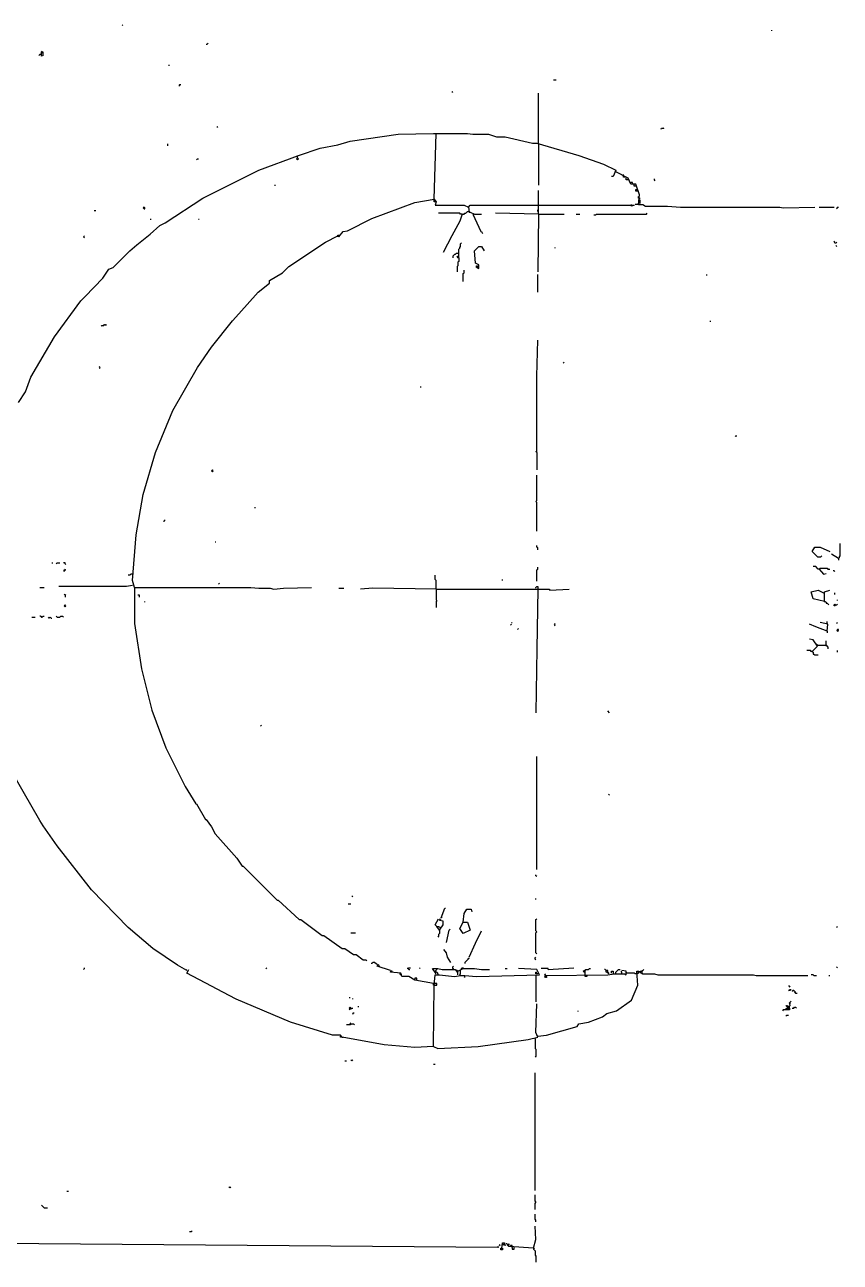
# Model space of a CAD drawing. Header units: millimetres. Extents: x 32 to 4162, y 440 to 3057.
# Drawn here: x 1538 to 2468, y 1408 to 2820 of the extents above; entities that cross this region are included whole.
import ezdxf

# ---------------------------------------------------------------- set-up
doc = ezdxf.new("R2010")
doc.units = ezdxf.units.MM

msp = doc.modelspace()

# ---------------------------------------------------------------- linework, layer by layer
for points in [[(1650, 2819, 0), (1649, 2820, 0)], [(2390, 2813, 0), (2390, 2814, 0)], [(1745, 2798, 0), (1746, 2798, 0), (1747, 2799, 0)], [(1556, 2786, 0), (1555, 2786, 0), (1554, 2785, 0)], [(1557, 2786, 0), (1556, 2786, 0)], [(1559, 2785, 0), (1557, 2784, 0), (1557, 2789, 0), (1558, 2790, 0)], [(1558, 2788, 0), (1557, 2788, 0)], [(1559, 2785, 0), (1559, 2789, 0), (1558, 2788, 0)], [(1702, 2774, 0), (1703, 2774, 0)], [(2141, 2757, 0), (2144, 2757, 0)], [(1715, 2750, 0), (1714, 2751, 0), (1715, 2752, 0), (1716, 2752, 0)], [(2025, 2743, 0), (2026, 2744, 0)], [(2124, 2684, 0), (2124, 2742, 0)], [(1757, 2703, 0), (1758, 2704, 0)], [(2264, 2702, 0), (2267, 2702, 0), (2263, 2701, 0)], [(1531, 2389, 0), (1539, 2401, 0), (1545, 2418, 0), (1572, 2464, 0), (1602, 2505, 0), (1607, 2510, 0), (1627, 2531, 0), (1634, 2541, 0), (1639, 2543, 0), (1658, 2562, 0), (1666, 2569, 0), (1681, 2581, 0), (1692, 2591, 0), (1698, 2594, 0), (1741, 2622, 0), (1805, 2654, 0), (1850, 2671, 0), (1875, 2679, 0), (1895, 2683, 0), (1909, 2687, 0), (1964, 2695, 0), (2004, 2696, 0), (2043, 2696, 0), (2049, 2695, 0), (2067, 2695, 0), (2076, 2692, 0), (2086, 2692, 0), (2117, 2685, 0), (2122, 2685, 0), (2170, 2671, 0), (2198, 2661, 0), (2212, 2654, 0), (2209, 2647, 0), (2207, 2647, 0)], [(1701, 2682, 0), (1701, 2684, 0)], [(2005, 2621, 0), (2007, 2696, 0)], [(2124, 2684, 0), (2124, 2637, 0)], [(1849, 2670, 0), (1849, 2671, 0)], [(1849, 2668, 0), (1849, 2670, 0)], [(1734, 2666, 0), (1735, 2667, 0), (1736, 2667, 0)], [(1849, 2668, 0), (1850, 2667, 0), (1849, 2666, 0), (1848, 2667, 0), (1849, 2668, 0)], [(2221, 2648, 0), (2221, 2649, 0)], [(2223, 2646, 0), (2221, 2646, 0), (2221, 2648, 0)], [(2226, 2643, 0), (2224, 2643, 0), (2224, 2645, 0)], [(2257, 2642, 0), (2256, 2643, 0), (2256, 2644, 0)], [(1823, 2637, 0), (1824, 2637, 0)], [(2124, 2604, 0), (2124, 2631, 0)], [(2231, 2638, 0), (2231, 2640, 0), (2229, 2640, 0)], [(2235, 2636, 0), (2233, 2636, 0), (2233, 2638, 0)], [(2237, 2630, 0), (2235, 2630, 0), (2235, 2632, 0), (2236, 2632, 0)], [(1663, 2178, 0), (1661, 2186, 0), (1665, 2238, 0), (1673, 2284, 0), (1687, 2332, 0), (1707, 2380, 0), (1735, 2429, 0), (1751, 2452, 0), (1775, 2482, 0), (1782, 2490, 0), (1804, 2515, 0), (1817, 2525, 0), (1817, 2528, 0), (1832, 2537, 0), (1839, 2544, 0), (1881, 2572, 0), (1895, 2579, 0), (1896, 2578, 0), (1901, 2584, 0), (1906, 2585, 0), (1934, 2599, 0), (1983, 2617, 0), (2005, 2621, 0), (2007, 2618, 0), (2006, 2614, 0), (2039, 2614, 0), (2044, 2612, 0), (2045, 2606, 0), (2046, 2606, 0), (2051, 2604, 0), (2059, 2604, 0)], [(2006, 2618, 0), (2005, 2618, 0), (2005, 2621, 0)], [(2044, 2612, 0), (2046, 2614, 0), (2124, 2614, 0)], [(2124, 2614, 0), (2233, 2614, 0), (2230, 2613, 0), (2230, 2615, 0)], [(2239, 2622, 0), (2238, 2622, 0), (2238, 2624, 0), (2239, 2624, 0)], [(2238, 2615, 0), (2243, 2615, 0), (2246, 2613, 0), (2271, 2613, 0), (2286, 2612, 0), (2399, 2612, 0), (2403, 2611, 0), (2439, 2612, 0)], [(2239, 2622, 0), (2240, 2622, 0)], [(2240, 2616, 0), (2240, 2620, 0), (2239, 2620, 0)], [(2240, 2616, 0), (2239, 2617, 0), (2239, 2618, 0)], [(1617, 2608, 0), (1619, 2608, 0)], [(1674, 2610, 0), (1675, 2610, 0), (1675, 2611, 0), (1674, 2612, 0), (1673, 2611, 0), (1674, 2610, 0)], [(2037, 2604, 0), (2035, 2604, 0), (2034, 2605, 0), (2010, 2605, 0)], [(2037, 2604, 0), (2034, 2596, 0), (2025, 2579, 0), (2015, 2560, 0)], [(2037, 2604, 0), (2039, 2604, 0), (2040, 2605, 0), (2041, 2605, 0), (2043, 2607, 0), (2044, 2607, 0)], [(2044, 2612, 0), (2043, 2612, 0)], [(2044, 2607, 0), (2045, 2607, 0)], [(2049, 2604, 0), (2058, 2584, 0), (2059, 2584, 0), (2060, 2582, 0)], [(2124, 2604, 0), (2075, 2605, 0)], [(2124, 2607, 0), (2123, 2607, 0), (2123, 2609, 0), (2124, 2609, 0)], [(2124, 2604, 0), (2123, 2538, 0)], [(2124, 2604, 0), (2153, 2604, 0)], [(2167, 2604, 0), (2171, 2604, 0)], [(2187, 2603, 0), (2189, 2603, 0), (2190, 2604, 0), (2247, 2604, 0), (2248, 2605, 0)], [(2444, 2612, 0), (2461, 2612, 0)], [(2465, 2610, 0), (2464, 2611, 0), (2465, 2612, 0), (2466, 2612, 0)], [(1681, 2598, 0), (1682, 2598, 0)], [(1736, 2598, 0), (1737, 2598, 0)], [(1606, 2577, 0), (1605, 2578, 0), (1606, 2579, 0)], [(1895, 2579, 0), (1895, 2580, 0), (1897, 2580, 0)], [(1895, 2579, 0), (1895, 2578, 0)], [(2033, 2554, 0), (2033, 2564, 0), (2034, 2565, 0), (2034, 2566, 0), (2035, 2567, 0), (2035, 2570, 0), (2036, 2571, 0)], [(2462, 2571, 0), (2461, 2572, 0), (2462, 2573, 0)], [(2462, 2571, 0), (2463, 2571, 0), (2464, 2572, 0)], [(2033, 2559, 0), (2030, 2559, 0), (2029, 2558, 0), (2028, 2558, 0), (2026, 2556, 0), (2026, 2554, 0)], [(2033, 2554, 0), (2032, 2554, 0), (2031, 2555, 0), (2032, 2556, 0), (2033, 2556, 0)], [(2054, 2543, 0), (2056, 2542, 0), (2056, 2546, 0), (2052, 2548, 0), (2051, 2562, 0), (2056, 2567, 0), (2059, 2567, 0), (2062, 2562, 0)], [(2143, 2565, 0), (2143, 2566, 0)], [(2464, 2567, 0), (2463, 2568, 0)], [(2033, 2554, 0), (2033, 2550, 0), (2032, 2549, 0), (2032, 2545, 0), (2031, 2544, 0), (2031, 2538, 0)], [(2054, 2543, 0), (2053, 2543, 0), (2053, 2545, 0), (2054, 2545, 0), (2056, 2543, 0)], [(2055, 2544, 0), (2054, 2543, 0)], [(2055, 2544, 0), (2056, 2545, 0)], [(2038, 2527, 0), (2038, 2536, 0), (2039, 2537, 0), (2039, 2540, 0)], [(2123, 2515, 0), (2123, 2535, 0)], [(2316, 2534, 0), (2316, 2535, 0)], [(1625, 2476, 0), (1626, 2477, 0), (1628, 2477, 0), (1629, 2478, 0), (1630, 2478, 0), (1631, 2477, 0)], [(2320, 2481, 0), (2320, 2482, 0)], [(2122, 2332, 0), (2122, 2419, 0), (2123, 2460, 0)], [(1623, 2428, 0), (1624, 2429, 0), (1623, 2430, 0)], [(2152, 2434, 0), (2153, 2435, 0)], [(1989, 2407, 0), (1990, 2407, 0)], [(2348, 2350, 0), (2349, 2351, 0), (2350, 2351, 0)], [(2122, 2332, 0), (2121, 2333, 0), (2122, 2334, 0)], [(2122, 2332, 0), (2122, 2312, 0)], [(1752, 2310, 0), (1753, 2311, 0), (1752, 2312, 0), (1751, 2311, 0), (1752, 2310, 0)], [(2122, 2242, 0), (2122, 2275, 0), (2121, 2276, 0), (2122, 2277, 0), (2122, 2306, 0)], [(1800, 2269, 0), (1801, 2269, 0)], [(1697, 2253, 0), (1697, 2254, 0), (1698, 2255, 0)], [(1755, 2230, 0), (1756, 2230, 0)], [(2123, 2221, 0), (2123, 2223, 0), (2122, 2224, 0), (2122, 2226, 0)], [(2442, 2213, 0), (2436, 2219, 0), (2439, 2224, 0), (2445, 2224, 0), (2456, 2219, 0)], [(2466, 2211, 0), (2467, 2212, 0), (2467, 2213, 0), (2468, 2214, 0), (2468, 2228, 0)], [(1569, 2206, 0), (1570, 2206, 0)], [(1574, 2205, 0), (1575, 2206, 0), (1578, 2206, 0)], [(1585, 2204, 0), (1584, 2205, 0), (1584, 2206, 0), (1582, 2206, 0)], [(2442, 2213, 0), (2441, 2214, 0)], [(2442, 2213, 0), (2446, 2213, 0), (2447, 2214, 0)], [(2466, 2211, 0), (2458, 2216, 0)], [(2466, 2211, 0), (2465, 2212, 0)], [(2466, 2211, 0), (2466, 2209, 0)], [(1584, 2197, 0), (1584, 2199, 0), (1583, 2196, 0), (1583, 2198, 0)], [(1662, 2193, 0), (1659, 2193, 0), (1658, 2192, 0), (1656, 2192, 0)], [(2007, 2176, 0), (2007, 2186, 0), (2006, 2187, 0), (2006, 2192, 0)], [(2122, 2185, 0), (2122, 2198, 0), (2123, 2199, 0), (2123, 2201, 0)], [(2444, 2199, 0), (2443, 2199, 0), (2440, 2202, 0), (2437, 2202, 0)], [(2444, 2199, 0), (2445, 2200, 0), (2453, 2200, 0), (2454, 2199, 0), (2456, 2199, 0)], [(2444, 2199, 0), (2449, 2193, 0), (2452, 2194, 0)], [(2462, 2196, 0), (2461, 2197, 0), (2460, 2197, 0)], [(1555, 2178, 0), (1560, 2178, 0)], [(1663, 2178, 0), (1796, 2178, 0), (1805, 2177, 0), (1818, 2177, 0), (1822, 2176, 0), (1833, 2177, 0), (1865, 2178, 0)], [(1663, 2178, 0), (1663, 2137, 0), (1671, 2085, 0), (1683, 2038, 0), (1699, 1995, 0), (1721, 1951, 0), (1733, 1931, 0), (1734, 1931, 0), (1744, 1913, 0), (1745, 1913, 0), (1751, 1905, 0), (1755, 1897, 0), (1780, 1869, 0), (1786, 1860, 0), (1787, 1860, 0), (1826, 1821, 0), (1827, 1821, 0), (1851, 1799, 0), (1853, 1799, 0), (1877, 1781, 0), (1879, 1781, 0), (1900, 1766, 0), (1903, 1766, 0), (1913, 1759, 0), (1916, 1759, 0), (1924, 1753, 0), (1927, 1753, 0), (1928, 1752, 0)], [(1759, 2182, 0), (1760, 2183, 0)], [(1896, 2177, 0), (1902, 2177, 0)], [(2007, 2176, 0), (1935, 2177, 0), (1921, 2176, 0)], [(2007, 2176, 0), (2136, 2176, 0), (2137, 2175, 0), (2159, 2176, 0)], [(2007, 2176, 0), (2007, 2164, 0), (2008, 2163, 0), (2007, 2162, 0), (2007, 2155, 0)], [(2083, 2186, 0), (2083, 2187, 0)], [(2121, 2177, 0), (2121, 2178, 0), (2122, 2179, 0), (2123, 2179, 0), (2123, 2177, 0)], [(2123, 2176, 0), (2122, 2108, 0), (2121, 2035, 0)], [(2123, 2177, 0), (2123, 2176, 0)], [(2450, 2162, 0), (2437, 2165, 0), (2435, 2173, 0), (2443, 2175, 0), (2449, 2172, 0)], [(2450, 2162, 0), (2450, 2173, 0), (2456, 2175, 0)], [(1584, 2169, 0), (1583, 2170, 0)], [(1584, 2169, 0), (1585, 2170, 0)], [(1584, 2169, 0), (1584, 2167, 0)], [(1669, 2167, 0), (1669, 2169, 0), (1667, 2169, 0)], [(1675, 2161, 0), (1675, 2162, 0)], [(2450, 2162, 0), (2451, 2162, 0), (2452, 2161, 0), (2452, 2160, 0), (2453, 2160, 0), (2455, 2158, 0)], [(2450, 2162, 0), (2451, 2161, 0)], [(2462, 2170, 0), (2462, 2172, 0)], [(2465, 2163, 0), (2465, 2164, 0)], [(1584, 2156, 0), (1585, 2157, 0), (1584, 2158, 0), (1583, 2157, 0), (1584, 2156, 0)], [(2463, 2158, 0), (2462, 2157, 0), (2461, 2157, 0), (2461, 2158, 0), (2462, 2159, 0), (2463, 2158, 0)], [(2463, 2158, 0), (2464, 2158, 0), (2465, 2159, 0)], [(1546, 2144, 0), (1550, 2144, 0)], [(1557, 2144, 0), (1556, 2145, 0), (1555, 2145, 0)], [(1557, 2144, 0), (1558, 2144, 0), (1559, 2145, 0), (1560, 2145, 0)], [(1557, 2144, 0), (1558, 2145, 0)], [(1566, 2143, 0), (1565, 2144, 0)], [(1566, 2143, 0), (1567, 2144, 0), (1568, 2143, 0), (1569, 2143, 0)], [(1575, 2144, 0), (1574, 2145, 0)], [(1575, 2144, 0), (1578, 2144, 0), (1579, 2145, 0), (1581, 2145, 0), (1582, 2144, 0)], [(2092, 2135, 0), (2093, 2136, 0)], [(2093, 2138, 0), (2094, 2138, 0)], [(2142, 2134, 0), (2143, 2135, 0), (2142, 2136, 0), (2143, 2137, 0)], [(2453, 2128, 0), (2440, 2133, 0), (2433, 2136, 0)], [(2453, 2128, 0), (2454, 2136, 0), (2445, 2138, 0)], [(2453, 2137, 0), (2453, 2139, 0)], [(2465, 2137, 0), (2464, 2138, 0)], [(2100, 2130, 0), (2101, 2131, 0)], [(2436, 2105, 0), (2442, 2111, 0), (2437, 2118, 0), (2433, 2119, 0)], [(2453, 2128, 0), (2453, 2126, 0)], [(2465, 2128, 0), (2466, 2129, 0), (2466, 2130, 0), (2465, 2130, 0), (2464, 2129, 0), (2465, 2128, 0)], [(2436, 2105, 0), (2435, 2105, 0), (2434, 2106, 0), (2430, 2106, 0)], [(2436, 2105, 0), (2437, 2104, 0), (2437, 2102, 0), (2438, 2102, 0), (2439, 2101, 0), (2443, 2101, 0)], [(2442, 2112, 0), (2441, 2113, 0)], [(2442, 2112, 0), (2452, 2112, 0), (2454, 2110, 0), (2454, 2108, 0)], [(2452, 2112, 0), (2452, 2117, 0)], [(2452, 2112, 0), (2452, 2111, 0)], [(2465, 2104, 0), (2465, 2106, 0)], [(2205, 2035, 0), (2203, 2037, 0)], [(1807, 2020, 0), (1808, 2021, 0)], [(2122, 1856, 0), (2122, 1985, 0)], [(1723, 1741, 0), (1712, 1747, 0), (1684, 1766, 0), (1656, 1790, 0), (1614, 1833, 0), (1575, 1883, 0), (1559, 1906, 0), (1555, 1912, 0), (1536, 1945, 0), (1527, 1961, 0)], [(2204, 1941, 0), (2205, 1942, 0)], [(2122, 1848, 0), (2121, 1849, 0), (2121, 1850, 0)], [(1912, 1825, 0), (1911, 1826, 0)], [(2121, 1822, 0), (2121, 1823, 0)], [(1907, 1817, 0), (1910, 1817, 0)], [(2013, 1801, 0), (2017, 1812, 0), (2018, 1812, 0)], [(2038, 1796, 0), (2043, 1796, 0), (2046, 1787, 0), (2038, 1783, 0), (2034, 1789, 0), (2038, 1796, 0), (2039, 1806, 0), (2042, 1811, 0), (2047, 1811, 0), (2048, 1808, 0)], [(2008, 1791, 0), (2006, 1793, 0), (2010, 1800, 0)], [(2011, 1787, 0), (2015, 1793, 0), (2015, 1797, 0), (2011, 1798, 0), (2012, 1800, 0), (2012, 1799, 0)], [(2013, 1801, 0), (2014, 1802, 0)], [(2122, 1760, 0), (2121, 1761, 0), (2121, 1784, 0), (2122, 1785, 0), (2121, 1786, 0), (2121, 1799, 0), (2122, 1800, 0)], [(1910, 1784, 0), (1915, 1784, 0)], [(2011, 1787, 0), (2008, 1791, 0), (2010, 1791, 0), (2012, 1790, 0)], [(2011, 1787, 0), (2011, 1783, 0), (2010, 1782, 0), (2010, 1780, 0), (2009, 1779, 0)], [(2011, 1787, 0), (2010, 1788, 0)], [(2012, 1790, 0), (2013, 1790, 0)], [(2019, 1773, 0), (2022, 1787, 0), (2023, 1788, 0)], [(2045, 1756, 0), (2052, 1772, 0), (2059, 1786, 0)], [(2465, 1790, 0), (2464, 1791, 0)], [(2024, 1750, 0), (2020, 1756, 0), (2019, 1761, 0), (2016, 1765, 0)], [(2043, 1754, 0), (2045, 1755, 0), (2040, 1750, 0), (2040, 1749, 0)], [(2121, 1753, 0), (2120, 1754, 0), (2120, 1755, 0), (2121, 1756, 0)], [(1605, 1742, 0), (1606, 1743, 0), (1606, 1744, 0)], [(1723, 1741, 0), (1722, 1742, 0)], [(2004, 1654, 0), (1983, 1653, 0), (1948, 1656, 0), (1900, 1665, 0), (1898, 1667, 0), (1889, 1667, 0), (1841, 1682, 0), (1779, 1708, 0), (1764, 1716, 0), (1751, 1723, 0), (1723, 1738, 0), (1725, 1742, 0)], [(1813, 1743, 0), (1814, 1744, 0)], [(1940, 1748, 0), (1939, 1748, 0), (1937, 1750, 0), (1935, 1750, 0), (1934, 1749, 0), (1933, 1749, 0)], [(1955, 1741, 0), (1940, 1746, 0), (1941, 1748, 0), (1942, 1746, 0)], [(2004, 1726, 0), (1983, 1730, 0), (1976, 1734, 0), (1968, 1734, 0), (1967, 1738, 0), (1955, 1739, 0), (1956, 1741, 0), (1957, 1739, 0)], [(1968, 1736, 0), (1967, 1736, 0), (1966, 1737, 0), (1966, 1738, 0)], [(1975, 1743, 0), (1974, 1743, 0)], [(1975, 1743, 0), (1976, 1744, 0), (1978, 1744, 0)], [(1975, 1743, 0), (1976, 1742, 0), (1977, 1742, 0)], [(1989, 1743, 0), (1988, 1744, 0)], [(2007, 1737, 0), (2003, 1743, 0), (2009, 1743, 0), (2014, 1742, 0), (2029, 1742, 0), (2031, 1739, 0)], [(2004, 1654, 0), (2005, 1724, 0), (2006, 1736, 0), (2011, 1736, 0), (2028, 1734, 0), (2035, 1735, 0), (2040, 1735, 0), (2053, 1734, 0), (2125, 1736, 0), (2122, 1742, 0), (2101, 1743, 0)], [(2006, 1740, 0), (2008, 1742, 0), (2008, 1743, 0)], [(2007, 1739, 0), (2006, 1739, 0), (2006, 1740, 0)], [(2009, 1737, 0), (2009, 1738, 0), (2008, 1739, 0), (2007, 1739, 0)], [(2009, 1737, 0), (2009, 1736, 0)], [(2026, 1743, 0), (2026, 1745, 0), (2027, 1746, 0)], [(2026, 1743, 0), (2027, 1742, 0)], [(2032, 1740, 0), (2031, 1741, 0), (2030, 1741, 0)], [(2031, 1739, 0), (2032, 1739, 0), (2032, 1740, 0)], [(2032, 1736, 0), (2032, 1740, 0), (2038, 1743, 0), (2051, 1743, 0), (2059, 1742, 0), (2068, 1742, 0)], [(2034, 1736, 0), (2035, 1737, 0), (2035, 1741, 0)], [(2036, 1742, 0), (2036, 1743, 0), (2037, 1744, 0), (2038, 1744, 0), (2038, 1743, 0)], [(2086, 1743, 0), (2088, 1743, 0)], [(2123, 1738, 0), (2123, 1737, 0), (2121, 1737, 0), (2121, 1739, 0), (2122, 1739, 0)], [(2123, 1666, 0), (2133, 1667, 0), (2168, 1677, 0), (2170, 1680, 0), (2181, 1682, 0), (2197, 1688, 0), (2202, 1692, 0), (2213, 1695, 0), (2230, 1707, 0), (2237, 1724, 0), (2236, 1740, 0), (2238, 1740, 0), (2243, 1737, 0), (2256, 1737, 0), (2260, 1736, 0), (2369, 1736, 0), (2372, 1735, 0), (2431, 1735, 0)], [(2135, 1742, 0), (2135, 1743, 0), (2127, 1743, 0)], [(2132, 1735, 0), (2132, 1736, 0), (2131, 1737, 0)], [(2132, 1735, 0), (2203, 1736, 0), (2210, 1737, 0), (2222, 1737, 0), (2224, 1736, 0), (2224, 1740, 0), (2219, 1741, 0), (2219, 1741, 0)], [(2135, 1742, 0), (2164, 1744, 0)], [(2177, 1739, 0), (2176, 1739, 0), (2175, 1740, 0), (2176, 1741, 0), (2177, 1741, 0)], [(2177, 1736, 0), (2177, 1741, 0), (2178, 1742, 0), (2181, 1742, 0), (2182, 1743, 0), (2183, 1743, 0)], [(2204, 1737, 0), (2204, 1738, 0), (2203, 1739, 0), (2203, 1741, 0), (2201, 1741, 0), (2200, 1742, 0), (2199, 1742, 0)], [(2204, 1737, 0), (2202, 1739, 0), (2201, 1739, 0), (2201, 1741, 0)], [(2207, 1738, 0), (2207, 1740, 0), (2209, 1740, 0), (2209, 1738, 0)], [(2209, 1738, 0), (2209, 1737, 0)], [(2212, 1737, 0), (2212, 1739, 0), (2215, 1742, 0), (2217, 1742, 0)], [(2219, 1737, 0), (2219, 1739, 0), (2218, 1740, 0)], [(2225, 1738, 0), (2224, 1739, 0)], [(2236, 1737, 0), (2234, 1737, 0), (2233, 1738, 0), (2225, 1738, 0)], [(2236, 1737, 0), (2237, 1738, 0), (2238, 1738, 0), (2238, 1739, 0)], [(2240, 1739, 0), (2240, 1740, 0), (2242, 1740, 0)], [(2240, 1739, 0), (2240, 1738, 0)], [(2242, 1738, 0), (2242, 1741, 0), (2243, 1741, 0), (2244, 1742, 0)], [(2242, 1738, 0), (2242, 1737, 0)], [(2464, 1744, 0), (2465, 1745, 0)], [(1985, 1730, 0), (1985, 1732, 0), (1983, 1732, 0), (1983, 1731, 0)], [(2005, 1724, 0), (2004, 1724, 0), (2004, 1726, 0), (2006, 1726, 0)], [(2005, 1724, 0), (2008, 1724, 0), (2008, 1726, 0), (2006, 1726, 0)], [(2034, 1736, 0), (2034, 1735, 0)], [(2040, 1734, 0), (2039, 1733, 0)], [(2121, 1735, 0), (2121, 1705, 0)], [(2132, 1735, 0), (2133, 1734, 0), (2133, 1733, 0), (2132, 1733, 0), (2131, 1734, 0), (2132, 1735, 0), (2133, 1735, 0)], [(2179, 1735, 0), (2179, 1734, 0), (2177, 1734, 0), (2177, 1736, 0)], [(2411, 1722, 0), (2410, 1723, 0), (2409, 1723, 0)], [(2438, 1735, 0), (2437, 1736, 0), (2435, 1736, 0)], [(2438, 1735, 0), (2441, 1735, 0)], [(2455, 1735, 0), (2456, 1735, 0)], [(1908, 1710, 0), (1909, 1710, 0)], [(1912, 1708, 0), (1912, 1709, 0)], [(2411, 1718, 0), (2409, 1718, 0), (2412, 1719, 0), (2410, 1719, 0)], [(2417, 1715, 0), (2417, 1716, 0), (2415, 1718, 0), (2414, 1718, 0), (2413, 1717, 0)], [(2417, 1715, 0), (2416, 1716, 0)], [(2417, 1715, 0), (2419, 1715, 0)], [(1909, 1697, 0), (1910, 1698, 0), (1909, 1699, 0), (1908, 1698, 0), (1909, 1697, 0), (1908, 1696, 0)], [(1909, 1697, 0), (1910, 1697, 0), (1911, 1698, 0), (1912, 1698, 0)], [(1918, 1700, 0), (1919, 1700, 0)], [(2004, 1654, 0), (2009, 1652, 0), (2055, 1654, 0), (2112, 1662, 0), (2123, 1665, 0), (2121, 1670, 0), (2122, 1703, 0)], [(2169, 1694, 0), (2169, 1695, 0)], [(2406, 1696, 0), (2406, 1697, 0), (2407, 1698, 0), (2410, 1698, 0), (2410, 1696, 0), (2403, 1696, 0), (2402, 1695, 0)], [(2408, 1699, 0), (2406, 1701, 0)], [(2407, 1700, 0), (2408, 1701, 0), (2409, 1700, 0)], [(2408, 1698, 0), (2411, 1701, 0), (2410, 1704, 0), (2412, 1706, 0)], [(2408, 1696, 0), (2408, 1698, 0)], [(2410, 1702, 0), (2411, 1703, 0), (2411, 1704, 0)], [(2410, 1698, 0), (2410, 1700, 0)], [(2413, 1698, 0), (2415, 1698, 0), (2416, 1699, 0), (2417, 1699, 0), (2418, 1698, 0)], [(1910, 1680, 0), (1909, 1681, 0)], [(1912, 1691, 0), (1913, 1693, 0), (1913, 1692, 0)], [(2406, 1689, 0), (2407, 1690, 0), (2409, 1690, 0)], [(1910, 1680, 0), (1909, 1679, 0), (1905, 1679, 0)], [(1910, 1680, 0), (1913, 1680, 0), (1914, 1679, 0)], [(2123, 1666, 0), (2122, 1667, 0)], [(1900, 1665, 0), (1898, 1665, 0), (1898, 1666, 0)], [(1900, 1665, 0), (1901, 1665, 0)], [(2120, 1663, 0), (2120, 1664, 0)], [(2120, 1663, 0), (2120, 1652, 0), (2121, 1651, 0), (2121, 1643, 0), (2120, 1642, 0)], [(1903, 1638, 0), (1905, 1638, 0)], [(1911, 1638, 0), (1910, 1639, 0)], [(1911, 1638, 0), (1912, 1639, 0)], [(2004, 1634, 0), (2006, 1634, 0)], [(2120, 1490, 0), (2120, 1624, 0)], [(1586, 1489, 0), (1588, 1489, 0)], [(1771, 1493, 0), (1772, 1494, 0), (1773, 1493, 0)], [(2120, 1468, 0), (2120, 1475, 0), (2121, 1476, 0), (2121, 1477, 0), (2120, 1478, 0), (2120, 1485, 0)], [(1560, 1470, 0), (1557, 1473, 0)], [(1560, 1470, 0), (1564, 1470, 0)], [(2121, 1454, 0), (2121, 1456, 0), (2120, 1457, 0), (2120, 1463, 0)], [(1726, 1443, 0), (1728, 1443, 0), (1729, 1444, 0)], [(2118, 1424, 0), (2121, 1434, 0), (2120, 1449, 0)], [(2078, 1426, 0), (2077, 1425, 0), (1554, 1429, 0), (1018, 1430, 0), (984, 1431, 0), (985, 1434, 0), (985, 1432, 0)], [(2080, 1427, 0), (2079, 1428, 0)], [(2079, 1428, 0), (2080, 1427, 0)], [(2082, 1424, 0), (2083, 1430, 0), (2085, 1430, 0), (2086, 1427, 0), (2083, 1428, 0), (2085, 1429, 0)], [(2088, 1429, 0), (2087, 1429, 0)], [(2118, 1424, 0), (2090, 1426, 0), (2088, 1428, 0), (2090, 1429, 0), (2090, 1427, 0)], [(2094, 1425, 0), (2094, 1427, 0), (2092, 1427, 0), (2092, 1426, 0)], [(2078, 1426, 0), (2078, 1425, 0)], [(2081, 1424, 0), (2083, 1424, 0), (2083, 1422, 0), (2081, 1422, 0), (2081, 1424, 0)], [(2094, 1425, 0), (2094, 1423, 0), (2096, 1423, 0), (2096, 1425, 0)], [(2118, 1424, 0), (2118, 1423, 0), (2120, 1421, 0), (2120, 1416, 0), (2121, 1415, 0), (2121, 1408, 0)], [(2118, 1424, 0), (2119, 1423, 0)]]:
    msp.add_polyline3d(points)
at = {"lineweight": 30}
for points in [[(2238, 2615, 0), (2239, 2626, 0), (2235, 2638, 0), (2229, 2638, 0), (2226, 2645, 0), (2212, 2652, 0)], [(2238, 2615, 0), (2234, 2615, 0)], [(1661, 2180, 0), (1654, 2179, 0), (1577, 2179, 0)]]:
    msp.add_polyline3d(points, dxfattribs=at)

doc.saveas('drawing.dxf')
